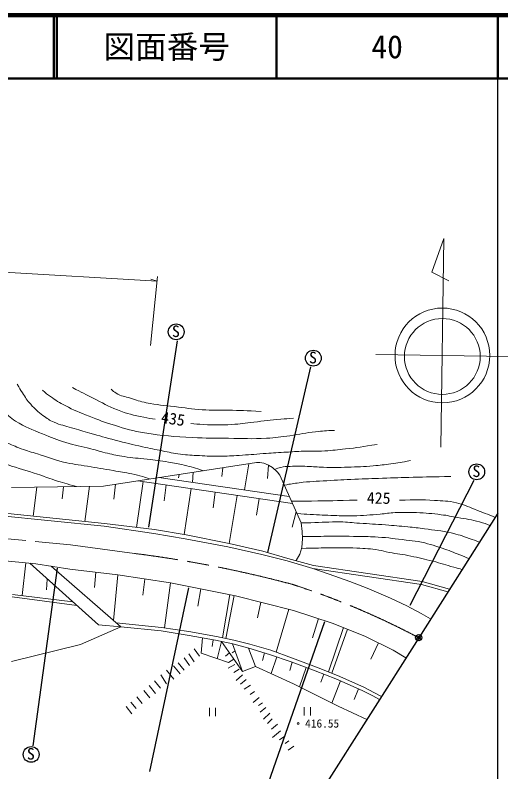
# Model space of a CAD drawing. Units: millimetres, scale not verified. Extents: x 40000 to 680000, y 20000 to 380000.
# Drawn here: x 502625 to 579500, y 260288 to 380000 of the extents above; entities that cross this region are included whole.
import ezdxf
from ezdxf.enums import TextEntityAlignment as Align

# ---------------------------------------------------------------- set-up
doc = ezdxf.new("R2010")
doc.units = ezdxf.units.MM
doc.header["$LTSCALE"] = 1000
doc.header["$PDMODE"] = 32
doc.header["$PDSIZE"] = 500
doc.linetypes.add('CHAIN', pattern=[18.5, 12, -1.5, 3.5, -1.5])
for name, color, linetype, lineweight in [('M-BGD', 7, 'Continuous', 13), ('M-BMK', 2, 'CHAIN', 13), ('M-BMK-SRVR', 3, 'Continuous', 25), ('M-STR-HTXT', 7, 'Continuous', 13), ('M-TTL', 2, 'Continuous', 140), ('M-TTL-BAND', 7, 'Continuous', 25), ('M-TTL-LINE', 7, 'Continuous', 50)]:
    doc.layers.add(name, color=color, linetype=linetype, lineweight=lineweight)
doc.layers.add('M-OTRS', color=6, linetype='Continuous')
doc.layers.add('M-TTL-TXT', color=7, linetype='Continuous')
doc.styles.add('ＭＳ ゴシック', font='')
doc.styles.get('ＭＳ ゴシック').set_extended_font_data('MS Gothic')

msp = doc.modelspace()

# ---------------------------------------------------------------- linework, layer by layer
at = {"layer": 'M-BGD'}
for p, q in [((570477, 344688), (568592, 339344)), ((569991, 311663), (570477, 344688)), ((568592, 339344), (571254, 337959)), ((559706, 326316), (580703, 326006)), ((516628, 305501), (540849, 309225)), ((539607, 309034), (538951, 304889)), ((540849, 309225), (541339, 309239)), ((541339, 309239), (541984, 309127)), ((541984, 309127), (542727, 308804)), ((530822, 307683), (530677, 306078)), ((535509, 308404), (535313, 307040)), ((542727, 308804), (542568, 306703)), ((542727, 308804), (543372, 308412)), ((543372, 308412), (544157, 307725)), ((544157, 307725), (544508, 307248)), ((525353, 306842), (546007, 303876)), ((528585, 307339), (528499, 306829)), ((544508, 307248), (547869, 299688)), ((502070, 305249), (516628, 305501)), ((506086, 305318), (505477, 300751)), ((510278, 305391), (510095, 303484)), ((514396, 305462), (513667, 299915)), ((518489, 305787), (518223, 303445)), ((522900, 306211), (521832, 298963)), ((522056, 306336), (546516, 302731)), ((526534, 305676), (526218, 303186)), ((530492, 305092), (529362, 297823)), ((534288, 304533), (533967, 302035)), ((481257, 303222), (516784, 299597)), ((537754, 304022), (536479, 296435)), ((541225, 303510), (540844, 300899)), ((481208, 302725), (516727, 299178)), ((547107, 301403), (546466, 298999)), ((516784, 299597), (524671, 298607)), ((547869, 299688), (548065, 298328)), ((516727, 299178), (524571, 298021)), ((524671, 298607), (529689, 297768)), ((548065, 298328), (548094, 297164)), ((524571, 298021), (529534, 297159)), ((529534, 297159), (536306, 295897)), ((529689, 297768), (536479, 296435)), ((548094, 297164), (548009, 295776)), ((536306, 295897), (541690, 294698)), ((536479, 296435), (541807, 295184)), ((548009, 295776), (547701, 294739)), ((491440, 294554), (505903, 293190)), ((541690, 294698), (545678, 293661)), ((541807, 295184), (545783, 294061)), ((547701, 294739), (547104, 293699)), ((504298, 293341), (503721, 288174)), ((545678, 293661), (549751, 292455)), ((545783, 294061), (549859, 292945)), ((504927, 293282), (515803, 283574)), ((505903, 293190), (511266, 292369)), ((519360, 283239), (508304, 292822)), ((511266, 292369), (518889, 291455)), ((549751, 292455), (566930, 289937)), ((549751, 292455), (552327, 291577)), ((549859, 292945), (567034, 290427)), ((515415, 291872), (515193, 289430)), ((518185, 284257), (518889, 291455)), ((518889, 291455), (527196, 290172)), ((552327, 291577), (555571, 290409)), ((507711, 290797), (507574, 289078)), ((523141, 290798), (522862, 288217)), ((527196, 290172), (526266, 283075)), ((527196, 290172), (537501, 288153)), ((555571, 290409), (558319, 289353)), ((566930, 289937), (571100, 288768)), ((567034, 290427), (571380, 289209)), ((532027, 289225), (531548, 286493)), ((558319, 289353), (562020, 287780)), ((502155, 287961), (512392, 286619)), ((502201, 288361), (511758, 287184)), ((536619, 288326), (535443, 281482)), ((535969, 281373), (537313, 288190)), ((537501, 288153), (546706, 285834)), ((562020, 287780), (564621, 286565)), ((541525, 287139), (540958, 284660)), ((564621, 286565), (566873, 285359)), ((545927, 286030), (543928, 279227)), ((546706, 285834), (552794, 283815)), ((566873, 285359), (568379, 284482)), ((518624, 283877), (525796, 283148)), ((550657, 284524), (549665, 281485)), ((552794, 283815), (557968, 281765)), ((519360, 283239), (512951, 280453)), ((515803, 283574), (519360, 283239)), ((519360, 283239), (525724, 282582)), ((525724, 282582), (530182, 281867)), ((525796, 283148), (530119, 282479)), ((554599, 283100), (552235, 276105)), ((555231, 282850), (552769, 275899)), ((530119, 282479), (534472, 281684)), ((530182, 281867), (534346, 281110)), ((532066, 279061), (532283, 281485)), ((534472, 281684), (537240, 281109)), ((557968, 281765), (562479, 279557)), ((512951, 280453), (502036, 277740)), ((533945, 281183), (533791, 280098)), ((534346, 281110), (537101, 280521)), ((535283, 280910), (534624, 278194)), ((538591, 276189), (535283, 280910)), ((537042, 280534), (538591, 276189)), ((537101, 280521), (539610, 279834)), ((537240, 281109), (539778, 280470)), ((539778, 280470), (543100, 279524)), ((560130, 280707), (558939, 278136)), ((530090, 278946), (530981, 277711)), ((530968, 279732), (531808, 278566)), ((536413, 277589), (532066, 279061)), ((536536, 279122), (535922, 278597)), ((537436, 279428), (536987, 279115)), ((539546, 279852), (540672, 276933)), ((539610, 279834), (542891, 278867)), ((542088, 279103), (541768, 277924)), ((543100, 279524), (546541, 278290)), ((562479, 279557), (564479, 278338)), ((529379, 278309), (530224, 277136)), ((537253, 278098), (536413, 277589)), ((542891, 278867), (546298, 277689)), ((544046, 278467), (543131, 275827)), ((546541, 278290), (550332, 276839)), ((527684, 277077), (528723, 275804)), ((528405, 277559), (529368, 276379)), ((537420, 277263), (536354, 276702)), ((540672, 276933), (538591, 276189)), ((540672, 276933), (546693, 274224)), ((546489, 277619), (546079, 276346)), ((546298, 277689), (550111, 276290)), ((548674, 276817), (547605, 273762)), ((550332, 276839), (553665, 275554)), ((525695, 275620), (526564, 274206)), ((526606, 276355), (527742, 274963)), ((538093, 276529), (537261, 275987)), ((538626, 275616), (537616, 274754)), ((550111, 276290), (553385, 275018)), ((551459, 275767), (550993, 274499)), ((553665, 275554), (557807, 273664)), ((524673, 274688), (525618, 273528)), ((539214, 274922), (538310, 274186)), ((546693, 274224), (553727, 270659)), ((554097, 274703), (552770, 271144)), ((553385, 275018), (557570, 273168)), ((523006, 273168), (523946, 272014)), ((523855, 273942), (524861, 272708)), ((539893, 274018), (538852, 273355)), ((540492, 273008), (539798, 272503)), ((556951, 273441), (556269, 271758)), ((557570, 273168), (559252, 272305)), ((557807, 273664), (559506, 272793)), ((521872, 272135), (522716, 271099)), ((541270, 272058), (540275, 271273)), ((559252, 272305), (560298, 271754)), ((559506, 272793), (560594, 272220)), ((520195, 270609), (521107, 269490)), ((520959, 271304), (521769, 270310)), ((541775, 271217), (541158, 270768)), ((553727, 270659), (558295, 268598)), ((533386, 270403), (533386, 269103)), ((534361, 269103), (534361, 270403)), ((542280, 270460), (541382, 269731)), ((542924, 269591), (541957, 268651)), ((548386, 270497), (548386, 269197)), ((549361, 269197), (549361, 270497)), ((543317, 268665), (542560, 267964)), ((544130, 267838), (543177, 267039)), ((544649, 266773), (543345, 265721)), ((545322, 265932), (544481, 265357)), ((545939, 265217), (545364, 264754)), ((546724, 264375), (545813, 263716))]:
    msp.add_line(p, q, dxfattribs=at)
at = {"layer": 'M-BGD', "lineweight": 25}
for p, q in [((528286, 328488), (523727, 299007)), ((549370, 324348), (542540, 294977)), ((575235, 306374), (565073, 286588)), ((509296, 292530), (505418, 264384)), ((530083, 289409), (523917, 260331)), ((551609, 284017), (541823, 256091))]:
    msp.add_line(p, q, dxfattribs=at)
at = {"layer": 'M-BGD'}
for centre, radius in [((570247, 326160), 7500), ((570235, 326003), 6000), ((547432, 267960), 146)]:
    msp.add_circle(centre, radius, dxfattribs=at)
at = {"layer": 'M-BGD', "lineweight": 25}
for centre in [(528121, 329895), (549816, 325731), (575681, 307757), (505163, 263048)]:
    msp.add_circle(centre, 1250, dxfattribs=at)
at = {"layer": 'M-BGD'}
for points, knots in [([(486721, 323230), (487275, 321353), (487416, 320772), (488067, 319276), (488520, 318235), (488713, 317608), (489350, 316669), (490135, 315511), (490673, 314923), (491663, 313935), (492584, 313017), (493104, 312476), (494208, 311790), (495113, 311227), (495684, 311021), (496668, 310612), (498492, 309854), (499551, 309521), (501421, 308888), (503257, 308266), (504313, 308004), (506153, 307394), (507218, 307042), (507799, 306796), (508866, 306448), (510209, 306010), (510663, 305891), (512336, 305427)], [0, 0, 0, 0, 1, 1, 1, 2, 2, 2, 3, 3, 3, 4, 4, 4, 5, 5, 5, 6, 6, 6, 7, 7, 7, 8, 8, 8, 9, 9, 9, 9]), ([(492452, 322673), (492414, 321704), (492404, 321386), (492494, 320570), (492587, 319727), (492637, 319239), (492936, 318446), (493277, 317538), (493526, 317031), (494113, 316259), (494560, 315671), (494825, 315331), (495417, 314892), (496317, 314224), (496936, 314018), (497962, 313567), (499151, 313043), (499884, 312922), (501095, 312452), (502077, 312072), (502590, 311768), (503577, 311401), (504570, 311030), (505152, 310897), (506163, 310580), (507780, 310074), (508656, 309682), (510306, 309298), (511761, 308959), (512598, 308877), (514071, 308625), (515654, 308353), (516545, 308223), (518129, 307952), (519297, 307751), (519959, 307679), (521116, 307426), (521785, 307280), (522166, 307213), (522819, 307005), (523247, 306869), (523396, 306818), (523902, 306619)], [0, 0, 0, 0, 1, 1, 1, 2, 2, 2, 3, 3, 3, 4, 4, 4, 5, 5, 5, 6, 6, 6, 7, 7, 7, 8, 8, 8, 9, 9, 9, 10, 10, 10, 11, 11, 11, 12, 12, 12, 13, 13, 13, 14, 14, 14, 14]), ([(497557, 321931), (498017, 320871), (498185, 320507), (498735, 319681), (499341, 318769), (499772, 318314), (500564, 317557), (501353, 316804), (501785, 316349), (502709, 315770), (504271, 314789), (505274, 314456), (506978, 313751), (508395, 313165), (509190, 312824), (510658, 312384), (512175, 311929), (513058, 311792), (514591, 311395), (515624, 311128), (516191, 310936), (517230, 310693), (518255, 310453), (518832, 310326), (519872, 310163), (521284, 309943), (522089, 309923), (523508, 309746), (524827, 309580), (525569, 309501), (526882, 309288), (527861, 309129), (528408, 309030), (529375, 308809), (530594, 308530), (531005, 308390), (532454, 307934)], [0, 0, 0, 0, 1, 1, 1, 2, 2, 2, 3, 3, 3, 4, 4, 4, 5, 5, 5, 6, 6, 6, 7, 7, 7, 8, 8, 8, 9, 9, 9, 10, 10, 10, 11, 11, 11, 12, 12, 12, 12]), ([(502950, 321627), (503321, 320968), (503433, 320784), (503770, 320260), (504248, 319518), (504509, 319091), (505095, 318431), (505774, 317665), (506202, 317266), (507029, 316664), (507683, 316190), (508058, 315918), (508796, 315592), (509834, 315133), (510486, 315061), (511572, 314729), (512703, 314384), (513338, 314195), (514474, 313867), (516031, 313418), (516901, 313158), (518470, 312752), (520154, 312318), (521104, 312102), (522802, 311722), (524014, 311451), (524696, 311311), (525914, 311070), (527029, 310850), (527648, 310690), (528774, 310544), (529943, 310393), (530605, 310374), (531782, 310313), (533037, 310248), (533742, 310216), (534999, 310229), (536199, 310242), (536871, 310286), (538069, 310355), (539566, 310441), (540402, 310527), (541897, 310628), (543170, 310715), (543883, 310759), (545157, 310839), (546232, 310906), (546834, 310963), (547911, 311007), (549364, 311067), (550182, 310982), (551634, 311070), (552918, 311148), (553635, 311224), (554914, 311365), (556871, 311579), (557519, 311705), (559898, 312101)], [0, 0, 0, 0, 1, 1, 1, 2, 2, 2, 3, 3, 3, 4, 4, 4, 5, 5, 5, 6, 6, 6, 7, 7, 7, 8, 8, 8, 9, 9, 9, 10, 10, 10, 11, 11, 11, 12, 12, 12, 13, 13, 13, 14, 14, 14, 15, 15, 15, 16, 16, 16, 17, 17, 17, 18, 18, 18, 19, 19, 19, 19]), ([(511703, 321075), (513289, 320256), (513698, 320046), (514984, 319403), (516468, 318662), (517252, 318137), (518801, 317542), (520389, 316932), (521328, 316708), (522996, 316375), (523670, 316241), (524227, 316155), (524764, 316088)], [0, 0, 0, 0, 1, 1, 1, 2, 2, 2, 3, 3, 3, 4, 4, 4, 4]), ([(553153, 314309), (551743, 314250), (551343, 314221), (550188, 314104), (548588, 313942), (547712, 313693), (546119, 313473), (544682, 313274), (543876, 313147), (542428, 313063), (540066, 312925), (538737, 313042), (536371, 313063), (534153, 313082), (532908, 313070), (530693, 313189), (527727, 313348), (526052, 313420), (523123, 313914), (521219, 314236), (520170, 314537), (518328, 315113), (516739, 315610), (515862, 315935), (514322, 316564), (512825, 317175), (511959, 317469), (510536, 318236), (509606, 318737), (509089, 319036), (508233, 319656), (507715, 320032), (507532, 320168), (506940, 320665)], [0, 0, 0, 0, 1, 1, 1, 2, 2, 2, 3, 3, 3, 4, 4, 4, 5, 5, 5, 6, 6, 6, 7, 7, 7, 8, 8, 8, 9, 9, 9, 10, 10, 10, 11, 11, 11, 11]), ([(517801, 320823), (518135, 320508), (518283, 320413), (518621, 320192), (519398, 319685), (519980, 319694), (520861, 319403), (521835, 319081), (522381, 318890), (523384, 318678), (525112, 318313), (526112, 318294), (527864, 318078), (529568, 317869), (530517, 317685), (532231, 317579), (533824, 317480), (534722, 317549), (536318, 317510), (538376, 317460), (539034, 317429), (541586, 317321)], [0, 0, 0, 0, 1, 1, 1, 2, 2, 2, 3, 3, 3, 4, 4, 4, 5, 5, 5, 6, 6, 6, 7, 7, 7, 7]), ([(530427, 315407), (531030, 315339), (531665, 315282), (532428, 315239), (534187, 315140), (535180, 315140), (536939, 315239), (538288, 315315), (539035, 315470), (540378, 315618), (542053, 315803), (542986, 315965), (544668, 316091), (545455, 316150), (545716, 316171), (546686, 316217)], [0, 0, 0, 0, 1, 1, 1, 2, 2, 2, 3, 3, 3, 4, 4, 4, 5, 5, 5, 5]), ([(543679, 308143), (544120, 308310), (544268, 308354), (544657, 308447), (545220, 308580), (545551, 308585), (546129, 308615), (547187, 308669), (547782, 308637), (548842, 308615), (549862, 308594), (550430, 308494), (551449, 308468), (552936, 308429), (553770, 308446), (555256, 308489), (556843, 308534), (557733, 308565), (559315, 308699), (560402, 308791), (561009, 308868), (562090, 309014), (563311, 309180), (563712, 309254), (565203, 309519)], [0, 0, 0, 0, 1, 1, 1, 2, 2, 2, 3, 3, 3, 4, 4, 4, 5, 5, 5, 6, 6, 6, 7, 7, 7, 8, 8, 8, 8]), ([(545218, 305652), (546346, 305856), (546667, 305899), (547601, 306021), (549294, 306242), (550256, 306240), (551961, 306344), (553680, 306448), (554643, 306491), (556363, 306568), (558082, 306645), (559046, 306676), (560766, 306736), (562655, 306802), (563713, 306840), (565602, 306890), (567929, 306952), (568668, 306960), (571561, 307002)], [0, 0, 0, 0, 1, 1, 1, 2, 2, 2, 3, 3, 3, 4, 4, 4, 5, 5, 5, 6, 6, 6, 6]), ([(546338, 303131), (547889, 303124), (548289, 303128), (549539, 303137), (552349, 303155), (553248, 303194), (556731, 303291)], [0, 0, 0, 0, 1, 1, 1, 2, 2, 2, 2]), ([(563475, 303249), (566079, 303321), (566838, 303377), (568985, 303228), (570344, 303133), (571126, 303171), (572455, 302870), (573613, 302608), (574203, 302256), (575315, 301840), (576700, 301321), (577379, 301045), (578576, 300543)], [0, 0, 0, 0, 1, 1, 1, 2, 2, 2, 3, 3, 3, 4, 4, 4, 4]), ([(547213, 301163), (548239, 301079), (548509, 301061), (549340, 301009), (550810, 300916), (551635, 300896), (553107, 300850), (554287, 300813), (554950, 300736), (556130, 300775), (557804, 300830), (558738, 300927), (560406, 301069), (561322, 301147), (561830, 301245), (562748, 301294), (564071, 301364), (564816, 301348), (566140, 301294), (567678, 301231), (568539, 301159), (570066, 300971), (571098, 300845), (571665, 300697), (572688, 300509), (574038, 300261), (574827, 300246), (576137, 299836), (576822, 299621), (577194, 299491), (577756, 299251)], [0, 0, 0, 0, 1, 1, 1, 2, 2, 2, 3, 3, 3, 4, 4, 4, 5, 5, 5, 6, 6, 6, 7, 7, 7, 8, 8, 8, 9, 9, 9, 10, 10, 10, 10]), ([(547869, 299688), (548622, 299695), (548815, 299699), (549421, 299709), (551245, 299738), (552265, 299845), (554089, 299835), (555270, 299828), (555926, 299703), (557104, 299625), (558724, 299517), (559634, 299481), (561254, 299358), (562629, 299254), (563400, 299188), (564773, 299050), (565809, 298945), (566389, 298877), (567422, 298741), (569070, 298525), (570005, 298452), (571628, 298096), (572764, 297848), (573374, 297602), (574474, 297227), (575166, 296991), (575560, 296848), (576098, 296639)], [0, 0, 0, 0, 1, 1, 1, 2, 2, 2, 3, 3, 3, 4, 4, 4, 5, 5, 5, 6, 6, 6, 7, 7, 7, 8, 8, 8, 9, 9, 9, 9]), ([(548085, 297507), (549729, 297536), (550151, 297540), (551475, 297550), (553620, 297565), (554821, 297562), (556966, 297531), (558175, 297513), (558853, 297497), (560060, 297428), (561801, 297328), (562766, 297149), (564499, 296951), (565252, 296865), (565678, 296841), (566425, 296708), (567938, 296439), (568753, 296130), (570219, 295671), (571323, 295325), (571908, 295035), (572986, 294615), (573593, 294378), (574016, 294211), (574446, 294038)], [0, 0, 0, 0, 1, 1, 1, 2, 2, 2, 3, 3, 3, 4, 4, 4, 5, 5, 5, 6, 6, 6, 7, 7, 7, 8, 8, 8, 8]), ([(547971, 295646), (549984, 295695), (550505, 295706), (552130, 295716), (553921, 295728), (554927, 295785), (556715, 295688), (558065, 295616), (558826, 295579), (560164, 295380), (560813, 295283), (561159, 295139), (561804, 295015), (563141, 294758), (563906, 294703), (565239, 294427), (566610, 294143), (567373, 293961), (568730, 293613), (570043, 293277), (570762, 293029), (572067, 292660), (572564, 292519), (572970, 292405), (573343, 292300)], [0, 0, 0, 0, 1, 1, 1, 2, 2, 2, 3, 3, 3, 4, 4, 4, 5, 5, 5, 6, 6, 6, 7, 7, 7, 8, 8, 8, 8])]:
    msp.add_open_spline(points, degree=3, knots=knots, dxfattribs=at)
at = {"layer": 'M-BMK'}
for p, q in [((487386, 298499), (511376, 296188)), ((511376, 296188), (521495, 294842))]:
    msp.add_line(p, q, dxfattribs=at)
for centre, radius, start, end in [((498124, 109072), 187234, 75.0433, 82.82944), ((508556, 172033), 123868, 62.11155, 72.18768)]:
    msp.add_arc(centre, radius, start, end, dxfattribs=at)
at = {"layer": 'M-BMK-SRVR'}
for p, q in [((579000, 301210), (566496, 281515)), ((566496, 281515), (544773, 247301))]:
    msp.add_line(p, q, dxfattribs=at)
msp.add_circle((566496, 281515), 500, dxfattribs=at)
msp.add_point((566496, 281515), dxfattribs=at)
at = {"layer": 'M-OTRS'}
msp.add_point((566496, 281515), dxfattribs=at)
at = {"layer": 'M-STR-HTXT'}
for p, q in [((419307, 344167), (525101, 337908)), ((524068, 327750), (525176, 338641)), ((525101, 337908), (524118, 338217))]:
    msp.add_line(p, q, dxfattribs=at)
at = {"layer": 'M-TTL'}
msp.add_line((680000, 380000), (40000, 380000), dxfattribs=at)
at = {"layer": 'M-TTL-BAND'}
msp.add_line((579000, 20000), (579000, 370000), dxfattribs=at)
at = {"layer": 'M-TTL-LINE'}
for p, q in [((508747, 380000), (508747, 370000)), ((509247, 380000), (509247, 370000)), ((543997, 380000), (543997, 370000)), ((579000, 380000), (579000, 370000)), ((40000, 370000), (680000, 370000))]:
    msp.add_line(p, q, dxfattribs=at)

# ---------------------------------------------------------------- texts
at = {"layer": 'M-BGD', "style": 'ＭＳ ゴシック'}
for s, height, p in [('S', 1833, (527442, 328521)), ('S', 1833, (549137, 324357)), ('S', 1833, (575002, 306383)), ('416.55', 1320, (548523, 266893)), ('S', 1833, (504484, 261675))]:
    msp.add_text(s, height=height, dxfattribs=at).set_placement(p, align=Align.BOTTOM_LEFT)
for s, rotation, p in [('435', 351.604, (525556, 314976)), ('425', 359.358, (558278, 302166))]:
    msp.add_text(s, height=1833, rotation=rotation, dxfattribs=at).set_placement(p, align=Align.BOTTOM_LEFT)
at = {"layer": 'M-TTL-TXT', "style": 'ＭＳ ゴシック'}
for s, p in [('図面番号', (526622, 375000)), ('40', (561497, 375000))]:
    msp.add_text(s, height=3666, dxfattribs=at).set_placement(p, align=Align.MIDDLE_CENTER)

doc.saveas('drawing.dxf')
